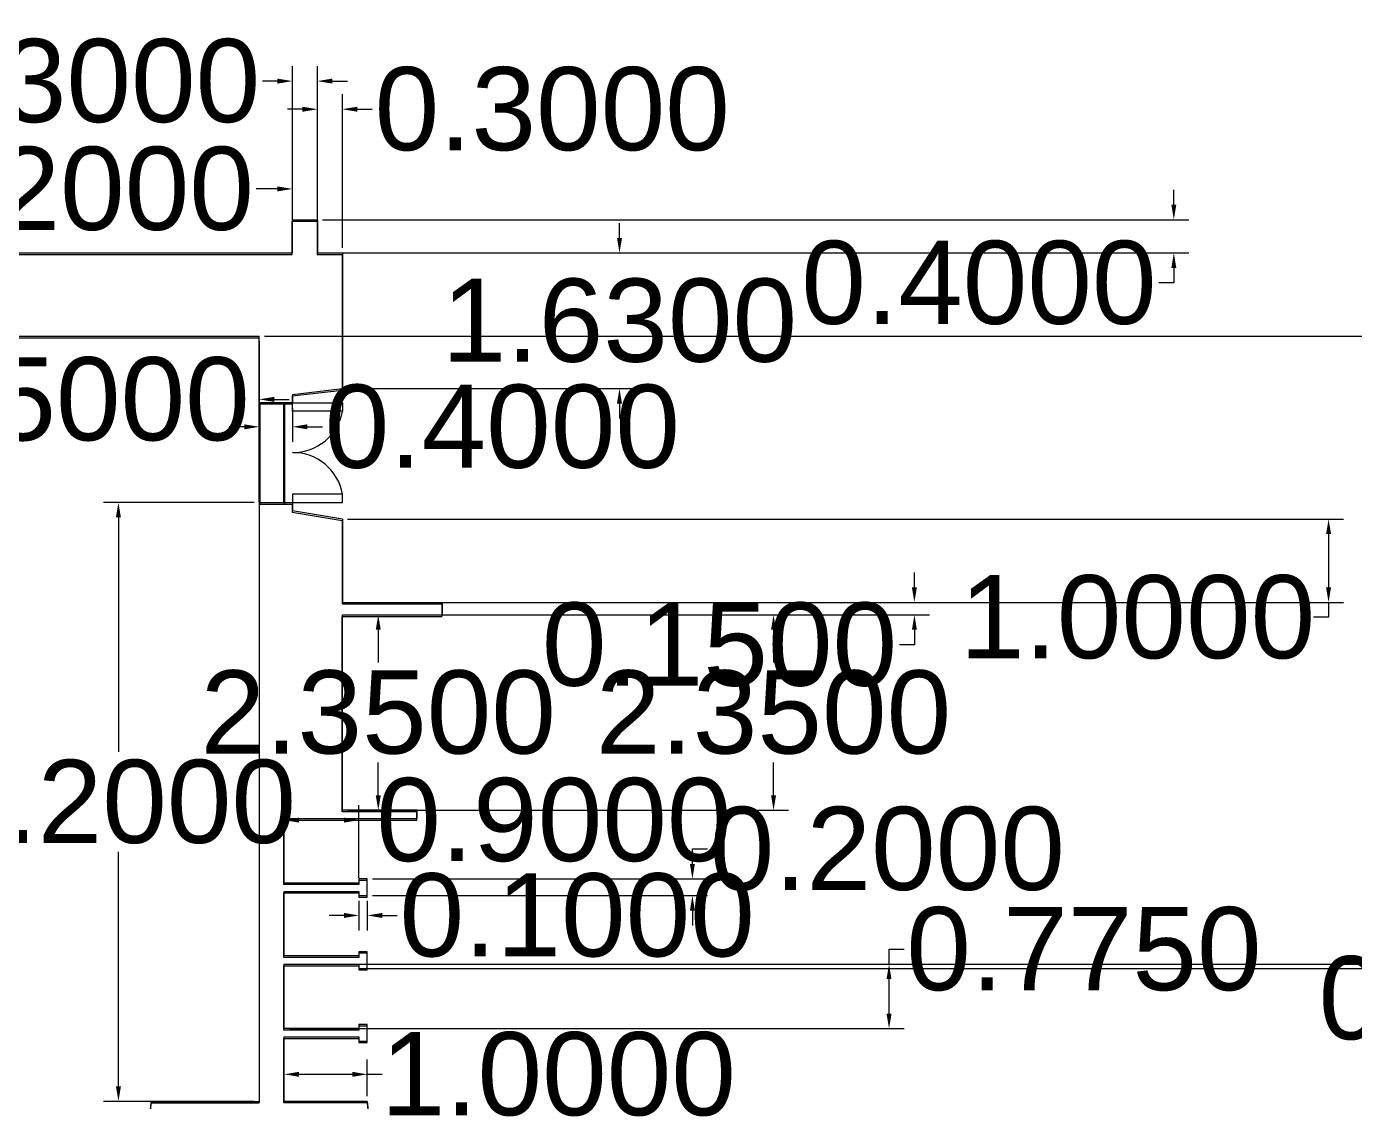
# Model space of a CAD drawing. Header units: inches. Extents: x -22 to 121, y -8 to 90.
# Drawn here: x 21 to 36.97, y 1.2 to 14.12 of the extents above; entities that cross this region are included whole.
import ezdxf

# ---------------------------------------------------------------- set-up
doc = ezdxf.new("R2010")
doc.units = ezdxf.units.IN
doc.header["$MEASUREMENT"] = 0
doc.layers.get('0').update_dxf_attribs({"color": 250})
for name, color, linetype in [('Dimensoes', 130, 'Continuous'), ('paredes1', 170, 'Continuous'), ('paredes2', 170, 'Continuous'), ('paredes3', 170, 'Continuous'), ('Portas1', 18, 'Continuous'), ('Portas2', 18, 'Continuous'), ('Portas2D', 40, 'Continuous'), ('Portas3', 18, 'Continuous')]:
    doc.layers.add(name, color=color, linetype=linetype)
doc.styles.get("Standard").update_dxf_attribs({"font": 'arial.ttf', "height": 1})
doc.dimstyles.new('Anotativo', dxfattribs={"dimscale": 0, "dimtxt": 0.18, "dimasz": 0.18, "dimexe": 0.18, "dimexo": 0.0625, "dimgap": 0.09, "dimtad": 0, "dimtih": 1, "dimtoh": 1, "dimdec": 4, "dimzin": 0, "dimdsep": 46, "dimtxsty": 'Standard', "dimcen": 0.09, "dimadec": 0, "dimazin": 0, "dimtfac": 1, "dimtdec": 4, "dimtofl": 0, "dimtmove": 0, "dimatfit": 3, "dimfxl": 1, "dimtolj": 1, "dimtzin": 0, "dimarcsym": 0})

# ---------------------------------------------------------------- blocks, each defined once
blk = doc.blocks.new('parede2.6')
at = {"layer": 'paredes2'}
for p, q in [((61.206, -20.342), (61.606, -20.342)), ((61.206, -20.342), (61.206, -27.542)), ((61.606, -20.342), (61.606, -20.442)), ((62.206, -20.542), (61.606, -20.442)), ((62.206, -20.542), (62.206, -21.542)), ((62.206, -21.542), (63.406, -21.542)), ((63.406, -21.542), (63.406, -21.692)), ((62.206, -24.042), (62.206, -21.692)), ((62.206, -21.692), (63.406, -21.692)), ((63.106, -24.042), (62.206, -24.042)), ((63.106, -24.142), (63.106, -24.042)), ((61.506, -24.142), (63.106, -24.142)), ((61.506, -24.917), (61.506, -24.142)), ((62.406, -24.867), (62.406, -24.917)), ((62.506, -24.867), (62.406, -24.867)), ((62.506, -25.067), (62.506, -24.867)), ((62.406, -24.917), (61.506, -24.917)), ((61.506, -25.017), (62.406, -25.017)), ((61.506, -25.792), (61.506, -25.017)), ((62.406, -25.017), (62.406, -25.067)), ((62.406, -25.067), (62.506, -25.067)), ((62.406, -25.792), (61.506, -25.792)), ((62.406, -25.742), (62.406, -25.792)), ((62.506, -25.742), (62.406, -25.742)), ((62.506, -25.942), (62.506, -25.742)), ((61.506, -26.667), (61.506, -25.892)), ((61.506, -25.892), (62.406, -25.892)), ((62.406, -25.892), (62.406, -25.942)), ((62.406, -25.942), (62.506, -25.942)), ((62.406, -26.667), (61.506, -26.667)), ((62.406, -26.617), (62.406, -26.667)), ((62.506, -26.617), (62.406, -26.617)), ((62.506, -26.817), (62.506, -26.617)), ((61.506, -26.767), (62.406, -26.767)), ((61.506, -27.542), (61.506, -26.767)), ((62.406, -26.767), (62.406, -26.817)), ((62.406, -26.817), (62.506, -26.817)), ((59.906, -27.542), (59.806, -28.542)), ((59.906, -27.542), (61.206, -27.542)), ((62.506, -27.542), (61.506, -27.542)), ((62.506, -27.542), (62.606, -28.542)), ((59.606, -28.542), (59.606, -28.742)), ((59.806, -28.542), (59.606, -28.542)), ((62.806, -28.542), (62.606, -28.542)), ((62.806, -28.542), (62.806, -28.892)), ((59.606, -28.742), (61.356, -28.742)), ((61.356, -28.742), (61.356, -28.892)), ((62.806, -28.892), (61.356, -28.892))]:
    blk.add_line(p, q, dxfattribs=at)
blk = doc.blocks.new('parede2.7')
at = {"layer": 'paredes2'}
for p, q in [((61.606, -16.942), (61.606, -16.942)), ((61.606, -17.342), (61.606, -16.942)), ((61.606, -16.942), (61.906, -16.942)), ((61.906, -16.942), (61.906, -17.342)), ((56.406, -17.342), (56.406, -17.642)), ((56.406, -17.342), (61.606, -17.342)), ((61.906, -17.342), (62.206, -17.342)), ((62.206, -17.342), (62.206, -18.972)), ((56.406, -17.642), (56.606, -17.642)), ((56.606, -17.642), (56.706, -18.342)), ((56.706, -18.342), (61.206, -18.342)), ((61.206, -19.142), (61.206, -18.342)), ((61.606, -19.042), (62.206, -18.972)), ((62.206, -18.972), (62.206, -18.972)), ((61.606, -19.142), (61.206, -19.142)), ((61.606, -19.042), (61.606, -19.142))]:
    blk.add_line(p, q, dxfattribs=at)
blk = doc.blocks.new('parede3.6')
at = {"layer": 'paredes3'}
for p, q in [((96.066, -19.324), (96.466, -19.324)), ((96.066, -19.324), (96.066, -26.524)), ((96.466, -19.324), (96.466, -19.424)), ((97.066, -19.524), (96.466, -19.424)), ((97.066, -19.524), (97.066, -20.524)), ((97.066, -20.524), (98.266, -20.524)), ((98.266, -20.524), (98.266, -20.674)), ((97.066, -23.024), (97.066, -20.674)), ((97.066, -20.674), (98.266, -20.674)), ((96.366, -23.124), (97.966, -23.124)), ((96.366, -23.899), (96.366, -23.124)), ((97.966, -23.024), (97.066, -23.024)), ((97.966, -23.124), (97.966, -23.024)), ((97.266, -23.899), (96.366, -23.899)), ((97.266, -23.849), (97.266, -23.899)), ((97.366, -23.849), (97.266, -23.849)), ((97.366, -24.049), (97.366, -23.849)), ((96.366, -23.999), (97.266, -23.999)), ((96.366, -24.774), (96.366, -23.999)), ((97.266, -23.999), (97.266, -24.049)), ((97.266, -24.049), (97.366, -24.049)), ((97.266, -24.724), (97.266, -24.774)), ((97.366, -24.724), (97.266, -24.724)), ((97.366, -24.924), (97.366, -24.724)), ((97.266, -24.774), (96.366, -24.774)), ((96.366, -25.649), (96.366, -24.874)), ((96.366, -24.874), (97.266, -24.874)), ((97.266, -24.874), (97.266, -24.924)), ((97.266, -24.924), (97.366, -24.924)), ((97.266, -25.649), (96.366, -25.649)), ((97.266, -25.599), (97.266, -25.649)), ((97.366, -25.599), (97.266, -25.599)), ((97.366, -25.799), (97.366, -25.599)), ((96.366, -25.749), (97.266, -25.749)), ((96.366, -26.524), (96.366, -25.749)), ((97.266, -25.749), (97.266, -25.799)), ((97.266, -25.799), (97.366, -25.799)), ((94.766, -26.524), (94.666, -27.524)), ((94.766, -26.524), (96.066, -26.524)), ((97.366, -26.524), (96.366, -26.524)), ((97.366, -26.524), (97.466, -27.524)), ((94.466, -27.524), (94.466, -27.724)), ((94.666, -27.524), (94.466, -27.524)), ((97.666, -27.524), (97.466, -27.524)), ((97.666, -27.524), (97.666, -27.874)), ((94.466, -27.724), (96.216, -27.724)), ((96.216, -27.724), (96.216, -27.874)), ((97.666, -27.874), (96.216, -27.874))]:
    blk.add_line(p, q, dxfattribs=at)
blk = doc.blocks.new('parede3.7')
at = {"layer": 'paredes3'}
for p, q in [((96.466, -15.924), (96.466, -15.924)), ((96.466, -16.324), (96.466, -15.924)), ((96.466, -15.924), (96.766, -15.924)), ((96.766, -15.924), (96.766, -16.324)), ((91.266, -16.324), (91.266, -16.624)), ((91.266, -16.324), (96.466, -16.324)), ((96.766, -16.324), (97.066, -16.324)), ((97.066, -16.324), (97.066, -17.954)), ((91.266, -16.624), (91.466, -16.624)), ((91.466, -16.624), (91.566, -17.324)), ((91.566, -17.324), (96.066, -17.324)), ((96.066, -18.124), (96.066, -17.324)), ((96.466, -18.024), (97.066, -17.954)), ((96.466, -18.024), (96.466, -18.124)), ((97.066, -17.954), (97.066, -17.954)), ((96.466, -18.124), (96.066, -18.124))]:
    blk.add_line(p, q, dxfattribs=at)
blk = doc.blocks.new('porta1.2')
at = {"layer": 'Portas1', "linetype": 'ByBlock', "true_color": 0xf9f7d7}
h = blk.add_hatch(color=7, dxfattribs=at)
h.dxf.hatch_style = 1
h.paths.add_polyline_path([(1.018, -0.182), (1.018, 0.278), (-0.182, 0.278), (-0.182, -0.182)])
at = {"layer": 'Portas1', "linetype": 'ByBlock', "true_color": 0xf9f7d7, "extrusion": (1.22465e-16, 0, -1)}
h = blk.add_hatch(color=7, dxfattribs=at)
h.dxf.hatch_style = 1
h.paths.add_polyline_path([(0.182, -0.182), (0.182, 0.278), (-1.018, 0.278), (-1.018, -0.182)])
at = {"layer": 'Portas1', "linetype": 'ByBlock', "true_color": 0xdcdcac}
h = blk.add_hatch(color=254, dxfattribs=at)
h.dxf.hatch_style = 1
h.paths.add_polyline_path([(1.018, -0.282), (1.018, -0.182), (-0.182, -0.182), (-0.182, -0.282)])
at = {"layer": 'Portas1', "linetype": 'ByBlock', "true_color": 0xdcdcac, "extrusion": (1.22465e-16, 0, -1)}
h = blk.add_hatch(color=254, dxfattribs=at)
h.dxf.hatch_style = 1
h.paths.add_polyline_path([(0.182, -0.282), (0.182, -0.182), (-1.018, -0.182), (-1.018, -0.282)])
at = {"layer": 'Portas1', "linetype": 'ByBlock', "true_color": 0xffffff}
h = blk.add_hatch(color=7, dxfattribs=at)
h.dxf.hatch_style = 1
h.paths.add_polyline_path([(-0.182, -0.282), (-0.182, -0.922), (1.018, -0.922), (1.018, -0.282)])
h.paths.add_polyline_path([(0.458, -0.342), (0.958, -0.342), (0.958, -0.842), (0.458, -0.842)], flags=16)
h.paths.add_polyline_path([(0.378, -0.842), (-0.122, -0.842), (-0.122, -0.342), (0.378, -0.342)], flags=16)
at = {"layer": 'Portas1', "linetype": 'ByBlock', "true_color": 0xffffff, "extrusion": (1.22465e-16, 0, -1)}
h = blk.add_hatch(color=7, dxfattribs=at)
h.dxf.hatch_style = 1
h.paths.add_polyline_path([(0.182, -0.922), (0.182, -0.282), (-1.018, -0.282), (-1.018, -0.922)])
h.paths.add_polyline_path([(0.122, -0.842), (-0.378, -0.842), (-0.378, -0.342), (0.122, -0.342)], flags=16)
h.paths.add_polyline_path([(-0.458, -0.842), (-0.958, -0.842), (-0.958, -0.342), (-0.458, -0.342)], flags=16)
at = {"layer": 'Portas1', "linetype": 'ByBlock', "true_color": 0xc9ddde}
h = blk.add_hatch(color=254, dxfattribs=at)
h.dxf.hatch_style = 1
h.paths.add_polyline_path([(0.378, -0.342), (-0.122, -0.342), (-0.122, -0.842), (0.378, -0.842)])
h.paths.add_polyline_path([(0.458, -0.342), (0.458, -0.842), (0.958, -0.842), (0.958, -0.342)])
at = {"layer": 'Portas1', "linetype": 'ByBlock', "true_color": 0xc9ddde, "extrusion": (1.22465e-16, 0, -1)}
h = blk.add_hatch(color=254, dxfattribs=at)
h.dxf.hatch_style = 1
h.paths.add_polyline_path([(-0.458, -0.842), (-0.458, -0.342), (-0.958, -0.342), (-0.958, -0.842)])
h.paths.add_polyline_path([(0.122, -0.842), (0.122, -0.342), (-0.378, -0.342), (-0.378, -0.842)])
at = {"layer": 'Portas1', "linetype": 'ByBlock'}
h = blk.add_hatch(color=7, dxfattribs=at)
h.dxf.hatch_style = 1
h.paths.add_polyline_path([(0.418, -0.922), (-0.182, -0.922), (-0.182, -3.422), (0.418, -3.422)])
h.paths.add_polyline_path([(1.018, -0.922), (0.418, -0.922), (0.418, -3.422), (1.018, -3.422)])
at = {"layer": 'Portas1', "linetype": 'ByBlock', "extrusion": (1.22465e-16, 0, -1)}
h = blk.add_hatch(color=7, dxfattribs=at)
h.dxf.hatch_style = 1
h.paths.add_polyline_path([(-0.418, -0.922), (-1.018, -0.922), (-1.018, -3.422), (-0.418, -3.422)])
h.paths.add_polyline_path([(0.182, -0.922), (-0.418, -0.922), (-0.418, -3.422), (0.182, -3.422)])
at = {"layer": 'Portas1', "color": 250, "linetype": 'ByBlock'}
for p, q in [((1.018, 0.278), (-0.182, 0.278)), ((-0.182, 0.278), (-0.182, -3.422)), ((1.018, -3.422), (1.018, 0.278)), ((-0.182, -0.182), (1.018, -0.182)), ((1.018, -0.282), (-0.182, -0.282)), ((-0.122, -0.342), (0.378, -0.342)), ((-0.122, -0.842), (-0.122, -0.342)), ((0.378, -0.342), (0.378, -0.842)), ((0.458, -0.342), (0.958, -0.342)), ((0.458, -0.842), (0.458, -0.342)), ((0.958, -0.342), (0.958, -0.842)), ((-0.182, -0.922), (1.018, -0.922)), ((0.378, -0.842), (-0.122, -0.842)), ((0.418, -0.922), (0.418, -3.422)), ((0.958, -0.842), (0.458, -0.842)), ((-0.182, -3.422), (1.018, -3.422))]:
    blk.add_line(p, q, dxfattribs=at)
at = {"layer": 'Portas1', "color": 250, "linetype": 'ByBlock', "extrusion": (1.22465e-16, 0, -1)}
for p, q in [((-0.182, 0.278, 0.3), (1.018, 0.278, 0.3)), ((-0.182, -3.422, 0.3), (-0.182, 0.278, 0.3)), ((1.018, 0.278, 0.3), (1.018, -3.422, 0.3)), ((1.018, -0.182, 0.3), (-0.182, -0.182, 0.3)), ((-0.182, -0.282, 0.3), (1.018, -0.282, 0.3)), ((0.378, -0.342, 0.3), (-0.122, -0.342, 0.3)), ((-0.122, -0.342, 0.3), (-0.122, -0.842, 0.3)), ((0.378, -0.842, 0.3), (0.378, -0.342, 0.3)), ((0.958, -0.342, 0.3), (0.458, -0.342, 0.3)), ((0.458, -0.342, 0.3), (0.458, -0.842, 0.3)), ((0.958, -0.842, 0.3), (0.958, -0.342, 0.3)), ((1.018, -0.922, 0.3), (-0.182, -0.922, 0.3)), ((-0.122, -0.842, 0.3), (0.378, -0.842, 0.3)), ((0.418, -0.922, 0.3), (0.418, -3.422, 0.3)), ((0.458, -0.842, 0.3), (0.958, -0.842, 0.3)), ((1.018, -3.422, 0.3), (-0.182, -3.422, 0.3))]:
    blk.add_line(p, q, dxfattribs=at)
blk = doc.blocks.new('parede1.6')
at = {"layer": 'paredes1'}
for p, q in [((23.8, 8.4), (24.2, 8.4)), ((23.8, 8.4), (23.8, 1.2)), ((24.2, 8.4), (24.2, 8.3)), ((24.8, 8.2), (24.2, 8.3)), ((24.8, 8.2), (24.8, 7.2)), ((24.8, 7.2), (26, 7.2)), ((26, 7.2), (26, 7.05)), ((24.8, 4.7), (24.8, 7.05)), ((24.8, 7.05), (26, 7.05)), ((25.7, 4.7), (24.8, 4.7)), ((25.7, 4.6), (25.7, 4.7)), ((24.1, 4.6), (25.7, 4.6)), ((24.1, 3.825), (24.1, 4.6)), ((25, 3.875), (25, 3.825)), ((25.1, 3.875), (25, 3.875)), ((25.1, 3.675), (25.1, 3.875)), ((25, 3.825), (24.1, 3.825)), ((24.1, 3.725), (25, 3.725)), ((24.1, 2.95), (24.1, 3.725)), ((25, 3.725), (25, 3.675)), ((25, 3.675), (25.1, 3.675)), ((25, 2.95), (24.1, 2.95)), ((25, 3), (25, 2.95)), ((25.1, 3), (25, 3)), ((25.1, 2.8), (25.1, 3)), ((24.1, 2.075), (24.1, 2.85)), ((24.1, 2.85), (25, 2.85)), ((25, 2.85), (25, 2.8)), ((25, 2.8), (25.1, 2.8)), ((25, 2.125), (25, 2.075)), ((25.1, 2.125), (25, 2.125)), ((25.1, 1.925), (25.1, 2.125)), ((25, 2.075), (24.1, 2.075)), ((24.1, 1.975), (25, 1.975)), ((24.1, 1.2), (24.1, 1.975)), ((25, 1.975), (25, 1.925)), ((25, 1.925), (25.1, 1.925)), ((22.5, 1.2), (22.4, 0.2)), ((22.5, 1.2), (23.8, 1.2)), ((25.1, 1.2), (24.1, 1.2)), ((25.1, 1.2), (25.2, 0.2)), ((22.2, 0.2), (22.2, 0)), ((22.4, 0.2), (22.2, 0.2)), ((25.4, 0.2), (25.2, 0.2)), ((25.4, 0.2), (25.4, -0.15)), ((22.2, 0), (23.95, 0)), ((23.95, 0), (23.95, -0.15)), ((25.4, -0.15), (23.95, -0.15))]:
    blk.add_line(p, q, dxfattribs=at)
blk = doc.blocks.new('parede1.7')
at = {"layer": 'paredes1'}
for p, q in [((24.2, 11.8), (24.2, 11.8)), ((24.2, 11.4), (24.2, 11.8)), ((24.2, 11.8), (24.5, 11.8)), ((24.5, 11.8), (24.5, 11.4)), ((19, 11.4), (19, 11.1)), ((19, 11.4), (24.2, 11.4)), ((24.5, 11.4), (24.8, 11.4)), ((24.8, 11.4), (24.8, 9.77)), ((19, 11.1), (19.2, 11.1)), ((19.2, 11.1), (19.3, 10.4)), ((19.3, 10.4), (23.8, 10.4)), ((23.8, 9.6), (23.8, 10.4)), ((24.2, 9.7), (24.8, 9.77)), ((24.8, 9.77), (24.8, 9.77)), ((24.2, 9.6), (23.8, 9.6)), ((24.2, 9.7), (24.2, 9.6))]:
    blk.add_line(p, q, dxfattribs=at)
blk = doc.blocks.new('Porta2.2')
at = {"layer": 'Portas2', "linetype": 'ByBlock', "extrusion": (0, -1, 2.22045e-16)}
h = blk.add_hatch(color=7, dxfattribs=at)
h.dxf.hatch_style = 1
h.paths.add_polyline_path([(5.799, 2.5), (5.199, 2.5), (5.199, 0), (5.799, 0)])
h.paths.add_polyline_path([(6.399, 2.5), (5.799, 2.5), (5.799, 0), (6.399, 0)])
at = {"layer": 'Portas2', "linetype": 'ByBlock', "true_color": 0xf9f7d7, "extrusion": (0, -1, 2.22045e-16)}
h = blk.add_hatch(color=7, dxfattribs=at)
h.dxf.hatch_style = 1
h.paths.add_polyline_path([(6.399, 3.24), (6.399, 3.7), (5.199, 3.7), (5.199, 3.24)])
at = {"layer": 'Portas2', "linetype": 'ByBlock', "true_color": 0xdcdcac, "extrusion": (0, -1, 2.22045e-16)}
h = blk.add_hatch(color=254, dxfattribs=at)
h.dxf.hatch_style = 1
h.paths.add_polyline_path([(5.199, 3.24), (5.199, 3.14), (6.399, 3.14), (6.399, 3.24)])
at = {"layer": 'Portas2', "linetype": 'ByBlock', "true_color": 0xffffff, "extrusion": (0, -1, 2.22045e-16)}
h = blk.add_hatch(color=7, dxfattribs=at)
h.dxf.hatch_style = 1
h.paths.add_polyline_path([(6.399, 2.5), (6.399, 3.14), (5.199, 3.14), (5.199, 2.5)])
h.paths.add_polyline_path([(5.839, 2.58), (5.839, 3.08), (6.339, 3.08), (6.339, 2.58)], flags=16)
h.paths.add_polyline_path([(5.759, 2.58), (5.259, 2.58), (5.259, 3.08), (5.759, 3.08)], flags=16)
at = {"layer": 'Portas2', "linetype": 'ByBlock', "true_color": 0xc9ddde, "extrusion": (0, -1, 2.22045e-16)}
h = blk.add_hatch(color=254, dxfattribs=at)
h.dxf.hatch_style = 1
h.paths.add_polyline_path([(5.259, 2.58), (5.759, 2.58), (5.759, 3.08), (5.259, 3.08)])
h.paths.add_polyline_path([(5.839, 2.58), (6.339, 2.58), (6.339, 3.08), (5.839, 3.08)])
at = {"layer": 'Portas2', "linetype": 'ByBlock', "true_color": 0xffffff, "extrusion": (1.22465e-16, 1, -2.22045e-16)}
h = blk.add_hatch(color=7, dxfattribs=at)
h.dxf.hatch_style = 1
h.paths.add_polyline_path([(-5.199, 2.5), (-5.199, 3.14), (-6.399, 3.14), (-6.399, 2.5)])
h.paths.add_polyline_path([(-5.259, 2.58), (-5.759, 2.58), (-5.759, 3.08), (-5.259, 3.08)], flags=16)
h.paths.add_polyline_path([(-5.839, 2.58), (-6.339, 2.58), (-6.339, 3.08), (-5.839, 3.08)], flags=16)
at = {"layer": 'Portas2', "linetype": 'ByBlock', "true_color": 0xdcdcac, "extrusion": (1.22465e-16, 1, -2.22045e-16)}
h = blk.add_hatch(color=254, dxfattribs=at)
h.dxf.hatch_style = 1
h.paths.add_polyline_path([(-5.199, 3.14), (-5.199, 3.24), (-6.399, 3.24), (-6.399, 3.14)])
at = {"layer": 'Portas2', "linetype": 'ByBlock', "extrusion": (1.22465e-16, 1, -2.22045e-16)}
h = blk.add_hatch(color=7, dxfattribs=at)
h.dxf.hatch_style = 1
h.paths.add_polyline_path([(-5.799, 2.5), (-6.399, 2.5), (-6.399, 0), (-5.799, 0)])
h.paths.add_polyline_path([(-5.199, 2.5), (-5.799, 2.5), (-5.799, 0), (-5.199, 0)])
at = {"layer": 'Portas2', "linetype": 'ByBlock', "true_color": 0xf9f7d7, "extrusion": (1.22465e-16, 1, -2.22045e-16)}
h = blk.add_hatch(color=7, dxfattribs=at)
h.dxf.hatch_style = 1
h.paths.add_polyline_path([(-5.199, 3.24), (-5.199, 3.7), (-6.399, 3.7), (-6.399, 3.24)])
at = {"layer": 'Portas2', "linetype": 'ByBlock', "true_color": 0xc9ddde, "extrusion": (1.22465e-16, 1, -2.22045e-16)}
h = blk.add_hatch(color=254, dxfattribs=at)
h.dxf.hatch_style = 1
h.paths.add_polyline_path([(-5.839, 2.58), (-5.839, 3.08), (-6.339, 3.08), (-6.339, 2.58)])
h.paths.add_polyline_path([(-5.259, 2.58), (-5.259, 3.08), (-5.759, 3.08), (-5.759, 2.58)])
at = {"layer": 'Portas2', "color": 250, "linetype": 'ByBlock', "extrusion": (0, -1, 2.22045e-16)}
for p, q in [((5.199, -20.086, 3.24), (6.399, -20.086, 3.24)), ((5.199, -20.086, 2.5), (6.399, -20.086, 2.5)), ((6.399, -20.086, 3.7), (5.199, -20.086, 3.7)), ((5.199, -20.086), (6.399, -20.086)), ((6.399, -20.086, 3.14), (5.199, -20.086, 3.14)), ((5.199, -20.086, 3.7), (5.199, -20.086)), ((5.259, -20.086, 3.08), (5.759, -20.086, 3.08)), ((5.259, -20.086, 2.58), (5.259, -20.086, 3.08)), ((5.759, -20.086, 2.58), (5.259, -20.086, 2.58)), ((5.759, -20.086, 3.08), (5.759, -20.086, 2.58)), ((5.799, -20.086, 2.5), (5.799, -20.086)), ((5.839, -20.086, 3.08), (6.339, -20.086, 3.08)), ((6.339, -20.086, 2.58), (5.839, -20.086, 2.58)), ((5.839, -20.086, 2.58), (5.839, -20.086, 3.08)), ((6.339, -20.086, 3.08), (6.339, -20.086, 2.58)), ((6.399, -20.086), (6.399, -20.086, 3.7))]:
    blk.add_line(p, q, dxfattribs=at)
at = {"layer": 'Portas2', "color": 250, "linetype": 'ByBlock', "extrusion": (1.22465e-16, 1, -2.22045e-16)}
for p, q in [((6.399, -20.386, 3.24), (5.199, -20.386, 3.24)), ((6.399, -20.386, 2.5), (5.199, -20.386, 2.5)), ((5.199, -20.386, 3.7), (6.399, -20.386, 3.7)), ((6.399, -20.386), (5.199, -20.386)), ((5.199, -20.386), (5.199, -20.386, 3.7)), ((5.199, -20.386, 3.14), (6.399, -20.386, 3.14)), ((5.759, -20.386, 3.08), (5.259, -20.386, 3.08)), ((5.259, -20.386, 2.58), (5.759, -20.386, 2.58)), ((5.259, -20.386, 3.08), (5.259, -20.386, 2.58)), ((5.759, -20.386, 2.58), (5.759, -20.386, 3.08)), ((5.799, -20.386, 2.5), (5.799, -20.386)), ((6.339, -20.386, 3.08), (5.839, -20.386, 3.08)), ((5.839, -20.386, 2.58), (6.339, -20.386, 2.58)), ((5.839, -20.386, 3.08), (5.839, -20.386, 2.58)), ((6.339, -20.386, 2.58), (6.339, -20.386, 3.08)), ((6.399, -20.386, 3.7), (6.399, -20.386))]:
    blk.add_line(p, q, dxfattribs=at)
blk = doc.blocks.new('Porta3.3')
at = {"layer": 'Portas3', "linetype": 'ByBlock', "extrusion": (0, -1, 2.22045e-16)}
h = blk.add_hatch(color=7, dxfattribs=at)
h.dxf.hatch_style = 1
h.paths.add_polyline_path([(40.161, 2.5), (39.561, 2.5), (39.561, 0), (40.161, 0)])
h.paths.add_polyline_path([(40.761, 2.5), (40.161, 2.5), (40.161, 0), (40.761, 0)])
at = {"layer": 'Portas3', "linetype": 'ByBlock', "true_color": 0xf9f7d7, "extrusion": (0, -1, 2.22045e-16)}
h = blk.add_hatch(color=7, dxfattribs=at)
h.dxf.hatch_style = 1
h.paths.add_polyline_path([(40.761, 3.24), (40.761, 3.7), (39.561, 3.7), (39.561, 3.24)])
at = {"layer": 'Portas3', "linetype": 'ByBlock', "true_color": 0xdcdcac, "extrusion": (0, -1, 2.22045e-16)}
h = blk.add_hatch(color=254, dxfattribs=at)
h.dxf.hatch_style = 1
h.paths.add_polyline_path([(39.561, 3.24), (39.561, 3.14), (40.761, 3.14), (40.761, 3.24)])
at = {"layer": 'Portas3', "linetype": 'ByBlock', "true_color": 0xffffff, "extrusion": (0, -1, 2.22045e-16)}
h = blk.add_hatch(color=7, dxfattribs=at)
h.dxf.hatch_style = 1
h.paths.add_polyline_path([(40.761, 2.5), (40.761, 3.14), (39.561, 3.14), (39.561, 2.5)])
h.paths.add_polyline_path([(40.201, 2.58), (40.201, 3.08), (40.701, 3.08), (40.701, 2.58)], flags=16)
h.paths.add_polyline_path([(40.121, 2.58), (39.621, 2.58), (39.621, 3.08), (40.121, 3.08)], flags=16)
at = {"layer": 'Portas3', "linetype": 'ByBlock', "true_color": 0xc9ddde, "extrusion": (0, -1, 2.22045e-16)}
h = blk.add_hatch(color=254, dxfattribs=at)
h.dxf.hatch_style = 1
h.paths.add_polyline_path([(39.621, 2.58), (40.121, 2.58), (40.121, 3.08), (39.621, 3.08)])
h.paths.add_polyline_path([(40.201, 2.58), (40.701, 2.58), (40.701, 3.08), (40.201, 3.08)])
at = {"layer": 'Portas3', "linetype": 'ByBlock', "true_color": 0xffffff, "extrusion": (1.22465e-16, 1, -2.22045e-16)}
h = blk.add_hatch(color=7, dxfattribs=at)
h.dxf.hatch_style = 1
h.paths.add_polyline_path([(-39.561, 2.5), (-39.561, 3.14), (-40.761, 3.14), (-40.761, 2.5)])
h.paths.add_polyline_path([(-39.621, 2.58), (-40.121, 2.58), (-40.121, 3.08), (-39.621, 3.08)], flags=16)
h.paths.add_polyline_path([(-40.201, 2.58), (-40.701, 2.58), (-40.701, 3.08), (-40.201, 3.08)], flags=16)
at = {"layer": 'Portas3', "linetype": 'ByBlock', "true_color": 0xdcdcac, "extrusion": (1.22465e-16, 1, -2.22045e-16)}
h = blk.add_hatch(color=254, dxfattribs=at)
h.dxf.hatch_style = 1
h.paths.add_polyline_path([(-39.561, 3.14), (-39.561, 3.24), (-40.761, 3.24), (-40.761, 3.14)])
at = {"layer": 'Portas3', "linetype": 'ByBlock', "extrusion": (1.22465e-16, 1, -2.22045e-16)}
h = blk.add_hatch(color=7, dxfattribs=at)
h.dxf.hatch_style = 1
h.paths.add_polyline_path([(-40.161, 2.5), (-40.761, 2.5), (-40.761, 0), (-40.161, 0)])
h.paths.add_polyline_path([(-39.561, 2.5), (-40.161, 2.5), (-40.161, 0), (-39.561, 0)])
at = {"layer": 'Portas3', "linetype": 'ByBlock', "true_color": 0xf9f7d7, "extrusion": (1.22465e-16, 1, -2.22045e-16)}
h = blk.add_hatch(color=7, dxfattribs=at)
h.dxf.hatch_style = 1
h.paths.add_polyline_path([(-39.561, 3.24), (-39.561, 3.7), (-40.761, 3.7), (-40.761, 3.24)])
at = {"layer": 'Portas3', "linetype": 'ByBlock', "true_color": 0xc9ddde, "extrusion": (1.22465e-16, 1, -2.22045e-16)}
h = blk.add_hatch(color=254, dxfattribs=at)
h.dxf.hatch_style = 1
h.paths.add_polyline_path([(-40.201, 2.58), (-40.201, 3.08), (-40.701, 3.08), (-40.701, 2.58)])
h.paths.add_polyline_path([(-39.621, 2.58), (-39.621, 3.08), (-40.121, 3.08), (-40.121, 2.58)])
at = {"layer": 'Portas3', "color": 250, "linetype": 'ByBlock', "extrusion": (0, -1, 2.22045e-16)}
for p, q in [((39.561, -10.657, 3.24), (40.761, -10.657, 3.24)), ((39.561, -10.657, 2.5), (40.761, -10.657, 2.5)), ((40.761, -10.657, 3.7), (39.561, -10.657, 3.7)), ((39.561, -10.657), (40.761, -10.657)), ((40.761, -10.657, 3.14), (39.561, -10.657, 3.14)), ((39.561, -10.657, 3.7), (39.561, -10.657)), ((39.621, -10.657, 3.08), (40.121, -10.657, 3.08)), ((39.621, -10.657, 2.58), (39.621, -10.657, 3.08)), ((40.121, -10.657, 2.58), (39.621, -10.657, 2.58)), ((40.121, -10.657, 3.08), (40.121, -10.657, 2.58)), ((40.161, -10.657, 2.5), (40.161, -10.657)), ((40.201, -10.657, 3.08), (40.701, -10.657, 3.08)), ((40.701, -10.657, 2.58), (40.201, -10.657, 2.58)), ((40.201, -10.657, 2.58), (40.201, -10.657, 3.08)), ((40.701, -10.657, 3.08), (40.701, -10.657, 2.58)), ((40.761, -10.657), (40.761, -10.657, 3.7))]:
    blk.add_line(p, q, dxfattribs=at)
at = {"layer": 'Portas3', "color": 250, "linetype": 'ByBlock', "extrusion": (1.22465e-16, 1, -2.22045e-16)}
for p, q in [((40.761, -10.957, 3.24), (39.561, -10.957, 3.24)), ((40.761, -10.957, 2.5), (39.561, -10.957, 2.5)), ((39.561, -10.957, 3.7), (40.761, -10.957, 3.7)), ((40.761, -10.957), (39.561, -10.957)), ((39.561, -10.957), (39.561, -10.957, 3.7)), ((39.561, -10.957, 3.14), (40.761, -10.957, 3.14)), ((40.121, -10.957, 3.08), (39.621, -10.957, 3.08)), ((39.621, -10.957, 2.58), (40.121, -10.957, 2.58)), ((39.621, -10.957, 3.08), (39.621, -10.957, 2.58)), ((40.121, -10.957, 2.58), (40.121, -10.957, 3.08)), ((40.161, -10.957, 2.5), (40.161, -10.957)), ((40.701, -10.957, 3.08), (40.201, -10.957, 3.08)), ((40.201, -10.957, 2.58), (40.701, -10.957, 2.58)), ((40.201, -10.957, 3.08), (40.201, -10.957, 2.58)), ((40.701, -10.957, 2.58), (40.701, -10.957, 3.08)), ((40.761, -10.957, 3.7), (40.761, -10.957))]:
    blk.add_line(p, q, dxfattribs=at)
blk = doc.blocks.new('Porta2D1.2')
at = {"layer": 'Portas2D'}
for p, q in [((17.934, 13.088), (17.934, 12.488)), ((18.034, 13.088), (17.934, 13.088)), ((18.034, 12.488), (18.034, 13.088)), ((19.034, 12.488), (19.034, 13.088)), ((19.034, 13.088), (19.134, 13.088)), ((19.134, 13.088), (19.134, 12.488)), ((17.934, 12.488), (18.034, 12.488)), ((19.134, 12.488), (19.034, 12.488))]:
    blk.add_line(p, q, dxfattribs=at)
for centre, start, end in [((17.934, 13.08), 279.5884, 0.8005), ((19.134, 13.08), 179.1995, 260.4116)]:
    blk.add_arc(centre, 0.6, start, end, dxfattribs=at)
blk = doc.blocks.new('*D167')
at = {"layer": 'Defpoints', "color": 0, "transparency": 16777216}
for p in [(25.1, 1.526), (24.1, 1.2, 3.7), (25.1, 1.2)]:
    blk.add_point(p, dxfattribs=at)
at = {"layer": 'Dimensoes', "color": 0, "lineweight": -2, "transparency": 16777216}
for p, q in [((24.1, 1.262), (24.1, 1.706)), ((25.1, 1.262), (25.1, 1.706)), ((24.28, 1.526), (24.92, 1.526)), ((25.1, 1.526), (25.28, 1.526))]:
    blk.add_line(p, q, dxfattribs=at)
at = {"layer": 'Dimensoes', "color": 0, "transparency": 16777216}
for points in [[(24.28, 1.556), (24.28, 1.496), (24.1, 1.526)], [(24.92, 1.556), (24.92, 1.496), (25.1, 1.526)]]:
    blk.add_solid(points, dxfattribs=at)
at = {"layer": 'Dimensoes', "color": 0, "transparency": 16777216, "insert": (27.397, 1.526), "char_height": 1, "attachment_point": 5}
blk.add_mtext('\\A1;1.0000', dxfattribs=at)
blk = doc.blocks.new('*D168')
at = {"layer": 'Defpoints', "color": 0, "transparency": 16777216}
for p in [(24.1, 2.85), (31.375, 2.85), (24.1, 2.075)]:
    blk.add_point(p, dxfattribs=at)
at = {"layer": 'Dimensoes', "color": 0, "lineweight": -2, "transparency": 16777216}
for p, q in [((31.375, 2.85), (31.375, 3.03)), ((31.375, 3.03), (31.555, 3.03)), ((24.163, 2.85), (31.555, 2.85)), ((31.375, 2.255), (31.375, 2.67)), ((24.163, 2.075), (31.555, 2.075))]:
    blk.add_line(p, q, dxfattribs=at)
at = {"layer": 'Dimensoes', "color": 0, "transparency": 16777216}
for points in [[(31.345, 2.67), (31.405, 2.67), (31.375, 2.85)], [(31.345, 2.255), (31.405, 2.255), (31.375, 2.075)]]:
    blk.add_solid(points, dxfattribs=at)
at = {"layer": 'Dimensoes', "color": 0, "transparency": 16777216, "insert": (33.719, 3.03), "char_height": 1, "attachment_point": 5}
blk.add_mtext('\\A1;0.7750', dxfattribs=at)
blk = doc.blocks.new('*D169')
at = {"layer": 'Defpoints', "color": 0, "transparency": 16777216}
for p in [(25.1, 3.875, 3.7), (29.01, 3.875), (25.1, 3.675)]:
    blk.add_point(p, dxfattribs=at)
at = {"layer": 'Dimensoes', "color": 0, "lineweight": -2, "transparency": 16777216}
for p, q in [((29.01, 4.055), (29.01, 4.235)), ((29.01, 4.235), (29.19, 4.235)), ((25.163, 3.875), (29.19, 3.875)), ((25.163, 3.675), (29.19, 3.675)), ((29.01, 3.495), (29.01, 3.315))]:
    blk.add_line(p, q, dxfattribs=at)
at = {"layer": 'Dimensoes', "color": 0, "transparency": 16777216}
for points in [[(28.98, 4.055), (29.04, 4.055), (29.01, 3.875)], [(28.98, 3.495), (29.04, 3.495), (29.01, 3.675)]]:
    blk.add_solid(points, dxfattribs=at)
at = {"layer": 'Dimensoes', "color": 0, "transparency": 16777216, "insert": (31.354, 4.235), "char_height": 1, "attachment_point": 5}
blk.add_mtext('\\A1;0.2000', dxfattribs=at)
blk = doc.blocks.new('*D170')
at = {"layer": 'Defpoints', "color": 0, "transparency": 16777216}
for p in [(25, 4.582), (24.1, 3.825, 3.7), (25, 3.825, 3.7)]:
    blk.add_point(p, dxfattribs=at)
at = {"layer": 'Dimensoes', "color": 0, "lineweight": -2, "transparency": 16777216}
for p, q in [((24.1, 3.888), (24.1, 4.762)), ((25, 3.888), (25, 4.762)), ((24.28, 4.582), (24.82, 4.582)), ((25, 4.582), (25.18, 4.582))]:
    blk.add_line(p, q, dxfattribs=at)
at = {"layer": 'Dimensoes', "color": 0, "transparency": 16777216}
for points in [[(24.28, 4.612), (24.28, 4.552), (24.1, 4.582)], [(24.82, 4.612), (24.82, 4.552), (25, 4.582)]]:
    blk.add_solid(points, dxfattribs=at)
at = {"layer": 'Dimensoes', "color": 0, "transparency": 16777216, "insert": (27.344, 4.582), "char_height": 1, "attachment_point": 5}
blk.add_mtext('\\A1;0.9000', dxfattribs=at)
blk = doc.blocks.new('*D171')
at = {"layer": 'Defpoints', "color": 0, "transparency": 16777216}
for p in [(25, 3.675), (25.1, 3.675, 3.7), (25.1, 3.436)]:
    blk.add_point(p, dxfattribs=at)
at = {"layer": 'Dimensoes', "color": 0, "lineweight": -2, "transparency": 16777216}
for p, q in [((25, 3.613), (25, 3.256)), ((25.1, 3.613), (25.1, 3.256)), ((24.82, 3.436), (24.64, 3.436)), ((25.28, 3.436), (25.46, 3.436))]:
    blk.add_line(p, q, dxfattribs=at)
at = {"layer": 'Dimensoes', "color": 0, "transparency": 16777216}
for points in [[(24.82, 3.466), (24.82, 3.406), (25, 3.436)], [(25.28, 3.466), (25.28, 3.406), (25.1, 3.436)]]:
    blk.add_solid(points, dxfattribs=at)
at = {"layer": 'Dimensoes', "color": 0, "transparency": 16777216, "insert": (27.624, 3.436), "char_height": 1, "attachment_point": 5}
blk.add_mtext('\\A1;0.1000', dxfattribs=at)
blk = doc.blocks.new('*D172')
at = {"layer": 'Defpoints', "color": 0, "transparency": 16777216}
for p in [(24.8, 7.05), (24.8, 4.7), (29.986, 4.7)]:
    blk.add_point(p, dxfattribs=at)
at = {"layer": 'Dimensoes', "color": 0, "lineweight": -2, "transparency": 16777216}
for p, q in [((24.863, 7.05), (30.166, 7.05)), ((29.986, 6.87), (29.986, 6.476)), ((29.986, 4.88), (29.986, 5.274)), ((24.863, 4.7), (30.166, 4.7))]:
    blk.add_line(p, q, dxfattribs=at)
at = {"layer": 'Dimensoes', "color": 0, "transparency": 16777216}
for points in [[(29.956, 6.87), (30.016, 6.87), (29.986, 7.05)], [(29.956, 4.88), (30.016, 4.88), (29.986, 4.7)]]:
    blk.add_solid(points, dxfattribs=at)
at = {"layer": 'Dimensoes', "color": 0, "transparency": 16777216, "insert": (29.986, 5.875), "char_height": 1, "attachment_point": 5}
blk.add_mtext('\\A1;2.3500', dxfattribs=at)
blk = doc.blocks.new('*D173')
at = {"layer": 'Defpoints', "color": 0, "transparency": 16777216}
for p in [(22.107, 8.4), (23.8, 8.4, 3.7), (23.8, 1.2)]:
    blk.add_point(p, dxfattribs=at)
at = {"layer": 'Dimensoes', "color": 0, "lineweight": -2, "transparency": 16777216}
for p, q in [((23.738, 8.4), (21.927, 8.4)), ((22.107, 8.22), (22.107, 5.401)), ((22.107, 1.38), (22.107, 4.199)), ((23.738, 1.2), (21.927, 1.2))]:
    blk.add_line(p, q, dxfattribs=at)
at = {"layer": 'Dimensoes', "color": 0, "transparency": 16777216}
for points in [[(22.077, 8.22), (22.137, 8.22), (22.107, 8.4)], [(22.077, 1.38), (22.137, 1.38), (22.107, 1.2)]]:
    blk.add_solid(points, dxfattribs=at)
at = {"layer": 'Dimensoes', "color": 0, "transparency": 16777216, "insert": (22.107, 4.8), "char_height": 1, "attachment_point": 5}
blk.add_mtext('\\A1;7.2000', dxfattribs=at)
blk = doc.blocks.new('*D174')
at = {"layer": 'Defpoints', "color": 0, "transparency": 16777216}
for p in [(23.8, 9.6, 3.7), (24.2, 9.6, 3.7), (24.2, 9.31)]:
    blk.add_point(p, dxfattribs=at)
at = {"layer": 'Dimensoes', "color": 0, "lineweight": -2, "transparency": 16777216}
for p, q in [((23.8, 9.537), (23.8, 9.13)), ((24.2, 9.537), (24.2, 9.13)), ((23.62, 9.31), (23.44, 9.31)), ((24.38, 9.31), (24.56, 9.31))]:
    blk.add_line(p, q, dxfattribs=at)
at = {"layer": 'Dimensoes', "color": 0, "transparency": 16777216}
for points in [[(23.62, 9.34), (23.62, 9.28), (23.8, 9.31)], [(24.38, 9.34), (24.38, 9.28), (24.2, 9.31)]]:
    blk.add_solid(points, dxfattribs=at)
at = {"layer": 'Dimensoes', "color": 0, "transparency": 16777216, "insert": (26.724, 9.31), "char_height": 1, "attachment_point": 5}
blk.add_mtext('\\A1;0.4000', dxfattribs=at)
blk = doc.blocks.new('*D175')
at = {"layer": 'Defpoints', "color": 0, "transparency": 16777216}
for p in [(24.8, 8.2, 3.7), (24.8, 7.2, 3.7), (36.661, 7.2)]:
    blk.add_point(p, dxfattribs=at)
at = {"layer": 'Dimensoes', "color": 0, "lineweight": -2, "transparency": 16777216}
for p, q in [((24.863, 8.2), (36.841, 8.2)), ((36.661, 8.02), (36.661, 7.38)), ((24.863, 7.2), (36.841, 7.2)), ((36.661, 7.2), (36.661, 7.02)), ((36.661, 7.02), (36.481, 7.02))]:
    blk.add_line(p, q, dxfattribs=at)
at = {"layer": 'Dimensoes', "color": 0, "transparency": 16777216}
for points in [[(36.631, 8.02), (36.691, 8.02), (36.661, 8.2)], [(36.631, 7.38), (36.691, 7.38), (36.661, 7.2)]]:
    blk.add_solid(points, dxfattribs=at)
at = {"layer": 'Dimensoes', "color": 0, "transparency": 16777216, "insert": (34.364, 7.02), "char_height": 1, "attachment_point": 5}
blk.add_mtext('\\A1;1.0000', dxfattribs=at)
blk = doc.blocks.new('*D176')
at = {"layer": 'Defpoints', "color": 0, "transparency": 16777216}
for p in [(26, 7.2, 3.7), (26, 7.05, 3.7), (31.68, 7.05)]:
    blk.add_point(p, dxfattribs=at)
at = {"layer": 'Dimensoes', "color": 0, "lineweight": -2, "transparency": 16777216}
for p, q in [((31.68, 7.38), (31.68, 7.56)), ((26.062, 7.2), (31.86, 7.2)), ((26.062, 7.05), (31.86, 7.05)), ((31.68, 6.87), (31.68, 6.69)), ((31.68, 6.69), (31.5, 6.69))]:
    blk.add_line(p, q, dxfattribs=at)
at = {"layer": 'Dimensoes', "color": 0, "transparency": 16777216}
for points in [[(31.65, 7.38), (31.71, 7.38), (31.68, 7.2)], [(31.65, 6.87), (31.71, 6.87), (31.68, 7.05)]]:
    blk.add_solid(points, dxfattribs=at)
at = {"layer": 'Dimensoes', "color": 0, "transparency": 16777216, "insert": (29.336, 6.69), "char_height": 1, "attachment_point": 5}
blk.add_mtext('\\A1;0.1500', dxfattribs=at)
blk = doc.blocks.new('*D177')
at = {"layer": 'Defpoints', "color": 0, "transparency": 16777216}
for p in [(24.8, 7.05, 3.7), (24.8, 4.7), (25.232, 4.7)]:
    blk.add_point(p, dxfattribs=at)
at = {"layer": 'Dimensoes', "color": 0, "lineweight": -2, "transparency": 16777216}
for p, q in [((24.863, 7.05), (25.412, 7.05)), ((25.232, 6.87), (25.232, 6.476)), ((25.232, 4.88), (25.232, 5.274)), ((24.863, 4.7), (25.412, 4.7))]:
    blk.add_line(p, q, dxfattribs=at)
at = {"layer": 'Dimensoes', "color": 0, "transparency": 16777216}
for points in [[(25.202, 6.87), (25.262, 6.87), (25.232, 7.05)], [(25.202, 4.88), (25.262, 4.88), (25.232, 4.7)]]:
    blk.add_solid(points, dxfattribs=at)
at = {"layer": 'Dimensoes', "color": 0, "transparency": 16777216, "insert": (25.232, 5.875), "char_height": 1, "attachment_point": 5}
blk.add_mtext('\\A1;2.3500', dxfattribs=at)
blk = doc.blocks.new('*D178')
at = {"layer": 'Defpoints', "color": 0, "transparency": 16777216}
for p in [(25, 2.85), (25, 2.8, 3.7), (41.022, 2.8)]:
    blk.add_point(p, dxfattribs=at)
at = {"layer": 'Dimensoes', "color": 0, "lineweight": -2, "transparency": 16777216}
for p, q in [((41.022, 3.03), (41.022, 3.21)), ((25.062, 2.85), (41.202, 2.85)), ((25.062, 2.8), (41.202, 2.8)), ((41.022, 2.62), (41.022, 2.44)), ((41.022, 2.44), (40.842, 2.44))]:
    blk.add_line(p, q, dxfattribs=at)
at = {"layer": 'Dimensoes', "color": 0, "transparency": 16777216}
for points in [[(40.992, 3.03), (41.052, 3.03), (41.022, 2.85)], [(40.992, 2.62), (41.052, 2.62), (41.022, 2.8)]]:
    blk.add_solid(points, dxfattribs=at)
at = {"layer": 'Dimensoes', "color": 0, "transparency": 16777216, "insert": (38.678, 2.44), "char_height": 1, "attachment_point": 5}
blk.add_mtext('\\A1;0.0500', dxfattribs=at)
blk = doc.blocks.new('*D179')
at = {"layer": 'Defpoints', "color": 0, "transparency": 16777216}
for p in [(24.8, 11.4, 3.7), (28.133, 11.4), (24.8, 9.77)]:
    blk.add_point(p, dxfattribs=at)
at = {"layer": 'Dimensoes', "color": 0, "lineweight": -2, "transparency": 16777216}
for p, q in [((28.133, 11.58), (28.133, 11.76)), ((24.863, 11.4), (28.313, 11.4)), ((24.863, 9.77), (28.313, 9.77)), ((28.133, 9.59), (28.133, 9.41))]:
    blk.add_line(p, q, dxfattribs=at)
at = {"layer": 'Dimensoes', "color": 0, "transparency": 16777216}
for points in [[(28.103, 11.58), (28.163, 11.58), (28.133, 11.4)], [(28.103, 9.59), (28.163, 9.59), (28.133, 9.77)]]:
    blk.add_solid(points, dxfattribs=at)
at = {"layer": 'Dimensoes', "color": 0, "transparency": 16777216, "insert": (28.133, 10.585), "char_height": 1, "attachment_point": 5}
blk.add_mtext('\\A1;1.6300', dxfattribs=at)
blk = doc.blocks.new('*D180')
at = {"layer": 'Defpoints', "color": 0, "transparency": 16777216}
for p in [(24.8, 13.128), (24.5, 11.4, 3.7), (24.8, 11.4)]:
    blk.add_point(p, dxfattribs=at)
at = {"layer": 'Dimensoes', "color": 0, "lineweight": -2, "transparency": 16777216}
for p, q in [((24.5, 11.463), (24.5, 13.308)), ((24.8, 11.463), (24.8, 13.308)), ((24.32, 13.128), (24.14, 13.128)), ((24.98, 13.128), (25.16, 13.128))]:
    blk.add_line(p, q, dxfattribs=at)
at = {"layer": 'Dimensoes', "color": 0, "transparency": 16777216}
for points in [[(24.32, 13.158), (24.32, 13.098), (24.5, 13.128)], [(24.98, 13.158), (24.98, 13.098), (24.8, 13.128)]]:
    blk.add_solid(points, dxfattribs=at)
at = {"layer": 'Dimensoes', "color": 0, "transparency": 16777216, "insert": (27.324, 13.128), "char_height": 1, "attachment_point": 5}
blk.add_mtext('\\A1;0.3000', dxfattribs=at)
blk = doc.blocks.new('*D181')
at = {"layer": 'Defpoints', "color": 0, "transparency": 16777216}
for p in [(24.5, 11.8, 3.7), (24.5, 11.4, 3.7), (34.8, 11.4)]:
    blk.add_point(p, dxfattribs=at)
at = {"layer": 'Dimensoes', "color": 0, "lineweight": -2, "transparency": 16777216}
for p, q in [((34.8, 11.98), (34.8, 12.16)), ((24.562, 11.8), (34.98, 11.8)), ((24.562, 11.4), (34.98, 11.4)), ((34.8, 11.22), (34.8, 11.04)), ((34.8, 11.04), (34.62, 11.04))]:
    blk.add_line(p, q, dxfattribs=at)
at = {"layer": 'Dimensoes', "color": 0, "transparency": 16777216}
for points in [[(34.77, 11.98), (34.83, 11.98), (34.8, 11.8)], [(34.77, 11.22), (34.83, 11.22), (34.8, 11.4)]]:
    blk.add_solid(points, dxfattribs=at)
at = {"layer": 'Dimensoes', "color": 0, "transparency": 16777216, "insert": (32.456, 11.04), "char_height": 1, "attachment_point": 5}
blk.add_mtext('\\A1;0.4000', dxfattribs=at)
blk = doc.blocks.new('*D182')
at = {"layer": 'Defpoints', "color": 0, "transparency": 16777216}
for p in [(24.2, 13.466), (24.2, 11.8, 3.7), (24.5, 11.8)]:
    blk.add_point(p, dxfattribs=at)
at = {"layer": 'Dimensoes', "color": 0, "lineweight": -2, "transparency": 16777216}
for p, q in [((24.2, 11.863), (24.2, 13.646)), ((24.5, 11.863), (24.5, 13.646)), ((24.02, 13.466), (23.84, 13.466)), ((24.68, 13.466), (24.86, 13.466))]:
    blk.add_line(p, q, dxfattribs=at)
at = {"layer": 'Dimensoes', "color": 0, "transparency": 16777216}
for points in [[(24.02, 13.496), (24.02, 13.436), (24.2, 13.466)], [(24.68, 13.496), (24.68, 13.436), (24.5, 13.466)]]:
    blk.add_solid(points, dxfattribs=at)
at = {"layer": 'Dimensoes', "color": 0, "transparency": 16777216, "insert": (21.676, 13.466), "char_height": 1, "attachment_point": 5}
blk.add_mtext('\\A1;0.3000', dxfattribs=at)
blk = doc.blocks.new('*D183')
at = {"layer": 'Defpoints', "color": 0, "transparency": 16777216}
for p in [(24.2, 12.17), (19, 11.4, 3.7), (24.2, 11.4)]:
    blk.add_point(p, dxfattribs=at)
at = {"layer": 'Dimensoes', "color": 0, "lineweight": -2, "transparency": 16777216}
for p, q in [((19, 11.463), (19, 12.35)), ((24.2, 11.463), (24.2, 12.35)), ((19.18, 12.17), (19.436, 12.17)), ((24.02, 12.17), (23.764, 12.17))]:
    blk.add_line(p, q, dxfattribs=at)
at = {"layer": 'Dimensoes', "color": 0, "transparency": 16777216}
for points in [[(19.18, 12.2), (19.18, 12.14), (19, 12.17)], [(24.02, 12.2), (24.02, 12.14), (24.2, 12.17)]]:
    blk.add_solid(points, dxfattribs=at)
at = {"layer": 'Dimensoes', "color": 0, "transparency": 16777216, "insert": (21.6, 12.17), "char_height": 1, "attachment_point": 5}
blk.add_mtext('\\A1;5.2000', dxfattribs=at)
blk = doc.blocks.new('*D184')
at = {"layer": 'Defpoints', "color": 0, "transparency": 16777216}
for p in [(19.3, 10.4), (23.8, 10.4), (23.8, 9.64)]:
    blk.add_point(p, dxfattribs=at)
at = {"layer": 'Dimensoes', "color": 0, "lineweight": -2, "transparency": 16777216}
for p, q in [((19.3, 10.338), (19.3, 9.46)), ((23.8, 10.338), (23.8, 9.46)), ((19.12, 9.64), (18.94, 9.64)), ((23.98, 9.64), (24.16, 9.64))]:
    blk.add_line(p, q, dxfattribs=at)
at = {"layer": 'Dimensoes', "color": 0, "transparency": 16777216}
for points in [[(19.12, 9.67), (19.12, 9.61), (19.3, 9.64)], [(23.98, 9.67), (23.98, 9.61), (23.8, 9.64)]]:
    blk.add_solid(points, dxfattribs=at)
at = {"layer": 'Dimensoes', "color": 0, "transparency": 16777216, "insert": (21.55, 9.64), "char_height": 1, "attachment_point": 5}
blk.add_mtext('\\A1;4.5000', dxfattribs=at)
blk = doc.blocks.new('*D185')
at = {"layer": 'Defpoints', "color": 0, "transparency": 16777216}
for p in [(23.8, 10.4, 3.7), (44.874, 10.4), (23.95, 0, 3.7)]:
    blk.add_point(p, dxfattribs=at)
at = {"layer": 'Dimensoes', "color": 0, "lineweight": -2, "transparency": 16777216}
for p, q in [((23.863, 10.4), (45.054, 10.4)), ((44.874, 10.22), (44.874, 5.801)), ((44.874, 0.18), (44.874, 4.599)), ((24.012, 0), (45.054, 0))]:
    blk.add_line(p, q, dxfattribs=at)
at = {"layer": 'Dimensoes', "color": 0, "transparency": 16777216}
for points in [[(44.844, 10.22), (44.904, 10.22), (44.874, 10.4)], [(44.844, 0.18), (44.904, 0.18), (44.874, 0)]]:
    blk.add_solid(points, dxfattribs=at)
at = {"layer": 'Dimensoes', "color": 0, "transparency": 16777216, "insert": (44.874, 5.2), "char_height": 1, "attachment_point": 5}
blk.add_mtext('\\A1;10.4000', dxfattribs=at)

msp = doc.modelspace()

# ---------------------------------------------------------------- block references
at = {"extrusion": (-1, 1.83697e-16, 2.22045e-16)}
msp.add_blockref('porta1.2', (-9.41765, 3.42227, -24.10174), dxfattribs=at)
at = {"layer": 'paredes1'}
for name, p in [('parede1.7', (0, 0)), ('parede3.7', (-72.26583, 27.72403, 8.41386)), ('parede1.6', (0, 0)), ('parede3.6', (-72.26583, 27.72403, 8.41386))]:
    msp.add_blockref(name, p, dxfattribs=at)
at = {"layer": 'paredes2'}
for name in ['parede2.7', 'parede2.6']:
    msp.add_blockref(name, (-37.40827, 28.72354, 4.20498), dxfattribs=at)
at = {"layer": 'Portas1', "rotation": 270}
for name, p in [('Porta3.3', (34.75462, 49.16331, 8.41898)), ('Porta2.2', (44.19154, 14.77408, 4.18883))]:
    msp.add_blockref(name, p, dxfattribs=at)
at = {"layer": 'Portas2D', "rotation": 90.00979309400395}
msp.add_blockref('Porta2D1.2', (37.29151, -9.53167), dxfattribs=at)

# ---------------------------------------------------------------- dimensions: what is measured, and where the dimension line sits
at = {"layer": 'Dimensoes'}
for base, p1, p2, angle, picture, middle in [((24.2, 13.46563), (24.5, 11.8), (24.2, 11.8, 3.7), 180, '*D182', (21.67599, 13.46563)), ((24.8, 13.12753), (24.5, 11.4, 3.7), (24.8, 11.4), 180, '*D180', (27.32401, 13.12753)), ((24.2, 12.16993), (19, 11.4, 3.7), (24.2, 11.4), 180, '*D183', (21.6, 12.16993)), ((34.80041, 11.4), (24.5, 11.8, 3.7), (24.5, 11.4, 3.7), 90, '*D181', (32.4564, 11.04)), ((28.13256, 11.4), (24.8, 9.77), (24.8, 11.4, 3.7), 90, '*D179', (28.13256, 10.585)), ((44.87411, 10.4), (23.95, 0, 3.7), (23.8, 10.4, 3.7), 90, '*D185', (44.87411, 5.2)), ((22.10747, 8.4), (23.8, 1.2), (23.8, 8.4, 3.7), 270, '*D173', (22.10747, 4.8)), ((36.66129, 7.2), (24.8, 8.2, 3.7), (24.8, 7.2, 3.7), 90, '*D175', (34.36435, 7.02)), ((31.67972, 7.05), (26, 7.2, 3.7), (26, 7.05, 3.7), 90, '*D176', (29.33571, 6.69)), ((25.23193, 4.7), (24.8, 7.05, 3.7), (24.8, 4.7), 90, '*D177', (25.23193, 5.875)), ((29.98638, 4.7), (24.8, 7.05), (24.8, 4.7), 90, '*D172', (29.98638, 5.875)), ((25, 4.58237), (24.1, 3.825, 3.7), (25, 3.825, 3.7), 180, '*D170', (27.34401, 4.58237)), ((29.01019, 3.875), (25.1, 3.675), (25.1, 3.875, 3.7), 90, '*D169', (31.3542, 4.235)), ((31.37461, 2.85), (24.1, 2.075), (24.1, 2.85), 90, '*D168', (33.71862, 3.03)), ((41.02169, 2.8), (25, 2.85), (25, 2.8, 3.7), 90, '*D178', (38.67768, 2.44)), ((25.1, 1.52644), (24.1, 1.2, 3.7), (25.1, 1.2), 180, '*D167', (27.39694, 1.52644))]:
    dim = msp.add_linear_dim(base=base, p1=p1, p2=p2, angle=angle, dimstyle='Anotativo', dxfattribs=at)
    dim.commit()
    dim.dimension.update_dxf_attribs({"geometry": picture, "text_midpoint": middle})
for base, p1, p2, picture, middle in [((23.8, 9.64024), (19.3, 10.4), (23.8, 10.4), '*D184', (21.55, 9.64024)), ((24.2, 9.3102), (23.8, 9.6, 3.7), (24.2, 9.6, 3.7), '*D174', (26.72401, 9.3102)), ((25.1, 3.43584), (25, 3.675), (25.1, 3.675, 3.7), '*D171', (27.62401, 3.43584))]:
    dim = msp.add_linear_dim(base=base, p1=p1, p2=p2, dimstyle='Anotativo', dxfattribs=at)
    dim.commit()
    dim.dimension.update_dxf_attribs({"geometry": picture, "text_midpoint": middle})

doc.saveas('drawing.dxf')
